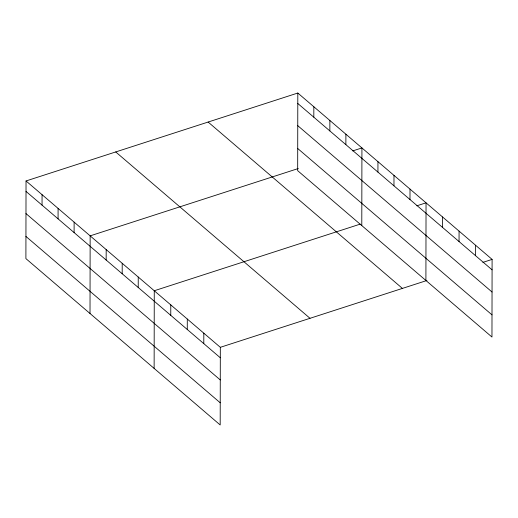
<?xml version="1.0" encoding="UTF-8"?>
<svg xmlns="http://www.w3.org/2000/svg" width="518" height="518" viewBox="0 0 518 518"><rect width="100%" height="100%" fill="white"/><g stroke="black" fill="none" stroke-linecap="round" stroke-linejoin="round"><path stroke-width="0.78" d="M26.036 180.957L25.9 258.605L220.189 424.967L220.325 347.319L26.036 180.957L297.811 93.033L492.1 259.395L491.964 337.043L297.675 170.681L297.811 93.033M42.049 205.134L42.062 194.684M58.074 218.855L58.094 208.411M74.106 232.582L74.126 222.131M90.015 313.507L90.151 235.858L298.303 168.518M106.164 260.03L106.184 249.579M122.19 273.757L122.209 263.306M138.222 287.484L138.241 277.033M154.131 368.402L154.267 290.753L360.12 224.158M170.765 315.345L170.785 304.895M187.276 329.487L187.296 319.036M203.794 343.628L203.814 333.178M313.817 117.204L313.837 106.76M329.849 130.931L329.869 120.48M345.875 144.658L345.894 134.207M361.791 225.583L361.927 147.934L352.726 150.906M377.933 172.106L377.952 161.655M393.965 185.832L393.984 175.382M409.991 199.553L410.01 189.109M425.906 280.478L426.042 202.829L416.841 205.808M442.54 227.421L442.553 216.971M459.052 241.563L459.071 231.112M475.569 255.704L475.582 245.254M220.325 347.319L426.942 280.471M482.899 262.367L492.1 259.395M297.792 103.483L492.081 269.839M297.753 125.66L492.042 292.016M297.714 148.504L492.003 314.866M208.126 122.047L402.415 288.409M115.721 151.942L310.01 318.305M26.017 191.407L220.312 357.77M25.978 213.584L220.273 379.94M25.939 236.435L220.228 402.79"/></g></svg>
